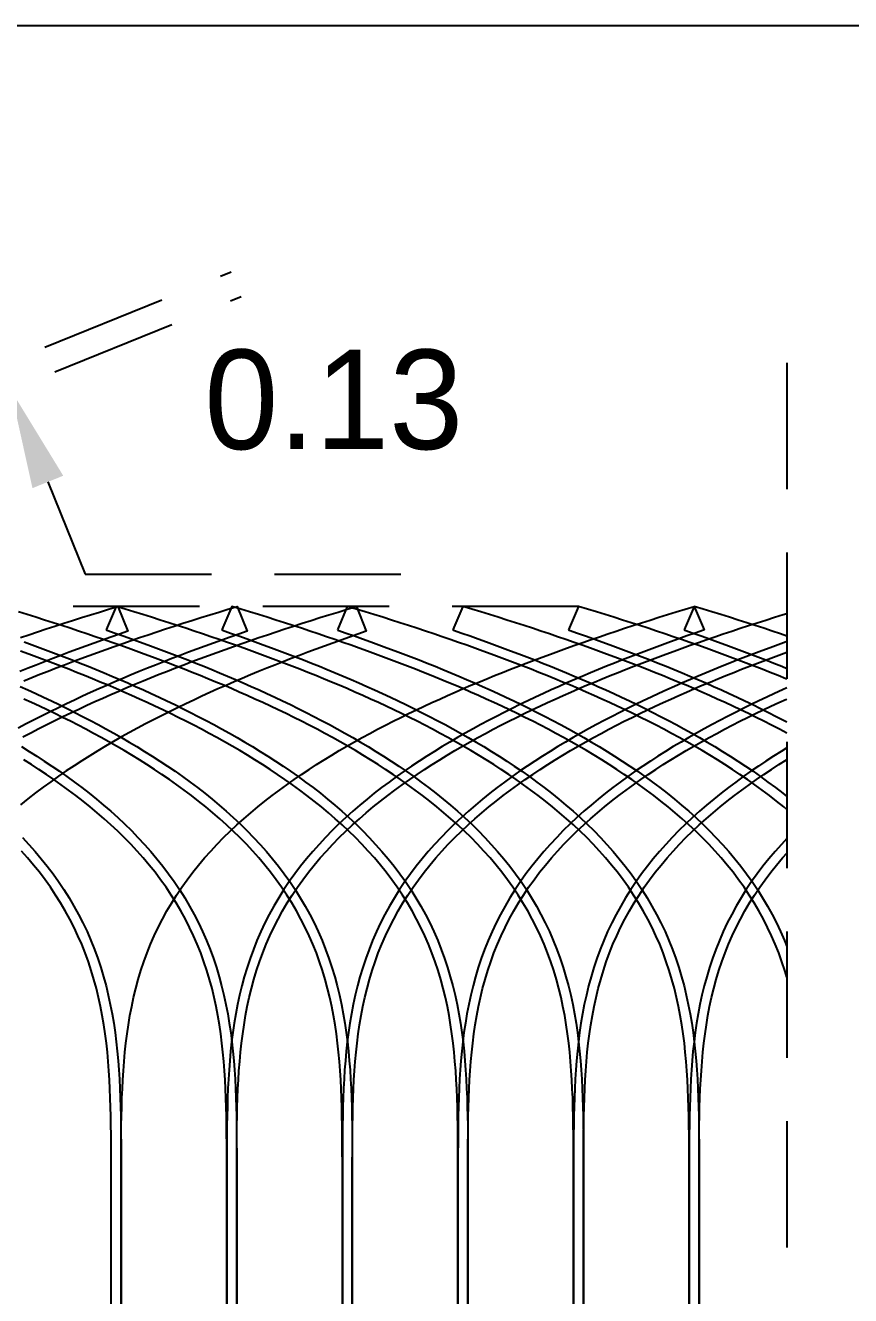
# Model space of a CAD drawing. Header units: metres. Extents: x -2 to 44.3, y -14 to 11.
# Drawn here: x 14.23 to 18.38, y 4.61 to 10.99 of the extents above; entities that cross this region are included whole.
import ezdxf

# ---------------------------------------------------------------- set-up
doc = ezdxf.new("R2010")
doc.units = ezdxf.units.M
doc.header["$LTSCALE"] = 0.05
doc.linetypes.add('DASHED', pattern=[19.05, 12.7, -6.35])
doc.layers.get('0').update_dxf_attribs({"linetype": 'DASHED'})
for name, color, linetype in [('back-layer0', 7, 'Continuous'), ('back-layer1', 7, 'Continuous'), ('front-layer1', 7, 'Continuous')]:
    doc.layers.add(name, color=color, linetype=linetype)
doc.dimstyles.get("Standard").update_dxf_attribs({"dimtxt": 2.5, "dimasz": 2.5, "dimexe": 1.25, "dimexo": 0.625, "dimtad": 1, "dimtxsty": 'Standard', "dimcen": 2.5, "dimazin": 3, "dimtfac": 1, "dimtmove": 0, "dimatfit": 3, "dimarcsym": 0})

# ---------------------------------------------------------------- blocks, each defined once
blk = doc.blocks.new('*D10')
at = {"color": 0, "lineweight": -2, "transparency": 16777216}
for p, q in [((13.9167, 9.7483), (13.7296, 10.2119)), ((11.6751, 8.3048), (15.2629, 9.7522)), ((11.7251, 8.1809), (15.3129, 9.6283)), ((14.1037, 9.2846), (14.1537, 9.1606)), ((14.3408, 8.6969), (14.5278, 8.2332)), ((14.5278, 8.2332), (16.4028, 8.2332))]:
    blk.add_line(p, q, dxfattribs=at)
at = {"color": 0, "transparency": 16777216}
for points in [[(13.9939, 9.7794), (13.8394, 9.7171), (14.1037, 9.2846)], [(14.4181, 8.7281), (14.2635, 8.6658), (14.1537, 9.1606)]]:
    blk.add_solid(points, dxfattribs=at)
at = {"layer": 'Defpoints', "color": 0, "transparency": 16777216}
for p in [(14.1537, 9.1606), (11.0955, 8.071), (11.1455, 7.9471)]:
    blk.add_point(p, dxfattribs=at)
at = {"color": 0, "transparency": 16777216, "insert": (15.7778, 9.1082), "char_height": 0.5, "attachment_point": 5}
blk.add_mtext('0.13', dxfattribs=at)

msp = doc.modelspace()

# ---------------------------------------------------------------- linework, layer by layer
for p, q in [((18.0553, 9.2951), (18.0553, -1.58)), ((17.008, 8.071), (13.7494, 8.071))]:
    msp.add_line(p, q)
at = {"layer": 'back-layer0', "color": 1}
for points in [[(14.2197, 7.6974), (14.2604, 7.714), (14.3013, 7.7304), (14.3422, 7.7466), (14.3833, 7.7627), (14.4245, 7.7785), (14.4658, 7.7942), (14.5072, 7.8097), (14.5488, 7.8251), (14.5906, 7.8403), (14.6325, 7.8554), (14.6746, 7.8704), (14.717, 7.8853), (14.7595, 7.9), (14.8022, 7.9147), (14.8452, 7.9292), (14.8885, 7.9437), (14.932, 7.9581), (14.9758, 7.9724), (15.0199, 7.9866), (15.0644, 8.0008), (15.1091, 8.0149), (15.1543, 8.029), (15.1998, 8.043), (15.2457, 8.057), (15.292, 8.071), (15.342, 7.9471), (15.3, 7.9325), (15.2575, 7.9176), (15.2152, 7.9025), (15.173, 7.8874), (15.1311, 7.872), (15.0893, 7.8566), (15.0476, 7.841), (15.0061, 7.8252), (14.9647, 7.8093), (14.9234, 7.7932), (14.8822, 7.7769), (14.8412, 7.7603), (14.8002, 7.7436), (14.7592, 7.7267), (14.7184, 7.7095), (14.6776, 7.6921), (14.6369, 7.6744), (14.5962, 7.6565), (14.5556, 7.6382), (14.515, 7.6197), (14.4745, 7.6009), (14.434, 7.5818), (14.3935, 7.5623), (14.3531, 7.5424), (14.3128, 7.5222), (14.2724, 7.5016), (14.2321, 7.4807), (14.1919, 7.4592)], [(14.2027, 7.9147), (14.2457, 7.9292), (14.289, 7.9437), (14.3325, 7.9581), (14.3763, 7.9724), (14.4204, 7.9866), (14.4649, 8.0008), (14.5096, 8.0149), (14.5548, 8.029), (14.6003, 8.043), (14.6462, 8.057), (14.6925, 8.071), (14.7425, 7.9471), (14.7005, 7.9325), (14.658, 7.9176), (14.6157, 7.9025), (14.5735, 7.8874), (14.5316, 7.872), (14.4898, 7.8566), (14.4481, 7.841), (14.4066, 7.8252), (14.3652, 7.8093), (14.3239, 7.7932), (14.2827, 7.7769), (14.2417, 7.7603), (14.2007, 7.7436)], [(14.2156, 7.4152), (14.2554, 7.4364), (14.2953, 7.4572), (14.3353, 7.4776), (14.3753, 7.4976), (14.4154, 7.5173), (14.4555, 7.5366), (14.4957, 7.5556), (14.5359, 7.5743), (14.5762, 7.5927), (14.6165, 7.6108), (14.6569, 7.6286), (14.6974, 7.6462), (14.7379, 7.6635), (14.7785, 7.6805), (14.8192, 7.6974), (14.8599, 7.714), (14.9008, 7.7304), (14.9417, 7.7466), (14.9828, 7.7627), (15.024, 7.7785), (15.0653, 7.7942), (15.1067, 7.8097), (15.1483, 7.8251), (15.1901, 7.8403), (15.232, 7.8554), (15.2741, 7.8704), (15.3165, 7.8853), (15.359, 7.9), (15.4017, 7.9147), (15.4447, 7.9292), (15.488, 7.9437), (15.5315, 7.9581), (15.5753, 7.9724), (15.6194, 7.9866), (15.6639, 8.0008), (15.7086, 8.0149), (15.7538, 8.029), (15.7993, 8.043), (15.8452, 8.057), (15.8915, 8.071), (15.9415, 7.9471), (15.8995, 7.9325), (15.857, 7.9176), (15.8147, 7.9025), (15.7725, 7.8874), (15.7306, 7.872), (15.6888, 7.8566), (15.6471, 7.841), (15.6056, 7.8252), (15.5642, 7.8093), (15.5229, 7.7932), (15.4817, 7.7769), (15.4407, 7.7603), (15.3997, 7.7436), (15.3587, 7.7267), (15.3179, 7.7095), (15.2771, 7.6921), (15.2364, 7.6744), (15.1957, 7.6565), (15.1551, 7.6382), (15.1145, 7.6197), (15.074, 7.6009), (15.0335, 7.5818), (14.993, 7.5623), (14.9526, 7.5424), (14.9123, 7.5222), (14.8719, 7.5016), (14.8316, 7.4807), (14.7914, 7.4592), (14.7512, 7.4374), (14.7111, 7.4151), (14.6711, 7.3923), (14.6312, 7.3691), (14.5913, 7.3453), (14.5516, 7.3209), (14.512, 7.2961), (14.4726, 7.2706), (14.4333, 7.2445), (14.3943, 7.2178), (14.3555, 7.1905), (14.3169, 7.1625), (14.2787, 7.1338), (14.2407, 7.1043), (14.2032, 7.0741)]]:
    msp.add_lwpolyline(points, dxfattribs=at)
at = {"layer": 'back-layer1', "color": 2}
for points in [[(14.709, 4.0355), (14.709, 5.2362), (14.7091, 5.2815), (14.7092, 5.3268), (14.7093, 5.3722), (14.7096, 5.4176), (14.7101, 5.4631), (14.7109, 5.5088), (14.7119, 5.5545), (14.7134, 5.6003), (14.7152, 5.6462), (14.7175, 5.6922), (14.7204, 5.7382), (14.7239, 5.7843), (14.7281, 5.8305), (14.7331, 5.8766), (14.739, 5.9228), (14.7457, 5.9688), (14.7535, 6.0148), (14.7622, 6.0606), (14.7721, 6.1063), (14.7832, 6.1517), (14.7954, 6.1968), (14.8089, 6.2415), (14.8237, 6.2859), (14.8397, 6.3298), (14.8571, 6.3732), (14.8758, 6.4161), (14.8957, 6.4584), (14.917, 6.5), (14.9395, 6.541), (14.9632, 6.5813), (14.9881, 6.6209), (15.0142, 6.6597), (15.0413, 6.6977), (15.0695, 6.735), (15.0987, 6.7714), (15.1288, 6.8071), (15.1597, 6.842), (15.1915, 6.876), (15.224, 6.9093), (15.2572, 6.9418), (15.291, 6.9735), (15.3254, 7.0045), (15.3603, 7.0348), (15.3957, 7.0643), (15.4316, 7.0931), (15.4678, 7.1212), (15.5044, 7.1487), (15.5412, 7.1755), (15.5784, 7.2016), (15.6158, 7.2272), (15.6534, 7.2522), (15.6913, 7.2766), (15.7293, 7.3005), (15.7674, 7.3239), (15.8057, 7.3467), (15.8441, 7.3691), (15.8826, 7.391), (15.9211, 7.4124), (15.9598, 7.4335), (15.9985, 7.4541), (16.0373, 7.4743), (16.0762, 7.4941), (16.1151, 7.5136), (16.154, 7.5327), (16.193, 7.5515), (16.2321, 7.57), (16.2712, 7.5881), (16.3104, 7.606), (16.3496, 7.6236), (16.3888, 7.6409), (16.4282, 7.658), (16.4676, 7.6748), (16.507, 7.6914), (16.5466, 7.7078), (16.5862, 7.7239), (16.6259, 7.7399), (16.6657, 7.7557), (16.7056, 7.7712), (16.7457, 7.7867), (16.7858, 7.8019), (16.8261, 7.817), (16.8666, 7.832), (16.9072, 7.8468), (16.9479, 7.8614), (16.9889, 7.876), (17.03, 7.8905), (17.0714, 7.9048), (17.1129, 7.919), (17.1547, 7.9332), (17.1968, 7.9472), (17.2391, 7.9612), (17.2817, 7.9751), (17.3246, 7.989), (17.3678, 8.0027), (17.4113, 8.0165), (17.4551, 8.0302), (17.4994, 8.0438), (17.544, 8.0574), (17.589, 8.071), (17.639, 7.9531), (17.6361, 7.9521), (17.5945, 7.9377), (17.5532, 7.9232), (17.5121, 7.9085), (17.4711, 7.8938), (17.4303, 7.8789), (17.3897, 7.8639), (17.3492, 7.8487), (17.3088, 7.8334), (17.2686, 7.8179), (17.2284, 7.8022), (17.1884, 7.7863), (17.1484, 7.7703), (17.1086, 7.754), (17.0688, 7.7375), (17.029, 7.7208), (16.9894, 7.7039), (16.9498, 7.6867), (16.9102, 7.6693), (16.8707, 7.6516), (16.8313, 7.6336), (16.7919, 7.6152), (16.7525, 7.5966), (16.7132, 7.5777), (16.6739, 7.5584), (16.6346, 7.5387), (16.5954, 7.5187), (16.5562, 7.4983), (16.5171, 7.4775), (16.478, 7.4563), (16.439, 7.4346), (16.4001, 7.4124), (16.3613, 7.3898), (16.3225, 7.3667), (16.2839, 7.343), (16.2454, 7.3188), (16.207, 7.294), (16.1689, 7.2687), (16.1309, 7.2427), (16.0931, 7.2161), (16.0556, 7.1889), (16.0184, 7.1609), (15.9816, 7.1323), (15.945, 7.103), (15.9089, 7.0729), (15.8733, 7.042), (15.8382, 7.0104), (15.8036, 6.9779), (15.7696, 6.9446), (15.7363, 6.9105), (15.7037, 6.8756), (15.672, 6.8398), (15.641, 6.8032), (15.6111, 6.7657), (15.582, 6.7273), (15.5541, 6.6881), (15.5272, 6.6481), (15.5015, 6.6073), (15.477, 6.5657), (15.4538, 6.5234), (15.4318, 6.4804), (15.4112, 6.4368), (15.3919, 6.3925), (15.374, 6.3477), (15.3575, 6.3024), (15.3422, 6.2566), (15.3283, 6.2105), (15.3157, 6.1641), (15.3044, 6.1175), (15.2942, 6.0706), (15.2852, 6.0237), (15.2773, 5.9766), (15.2704, 5.9295), (15.2645, 5.8825), (15.2594, 5.8355), (15.2551, 5.7885), (15.2515, 5.7417), (15.2486, 5.695), (15.2462, 5.6484), (15.2444, 5.602), (15.243, 5.5558), (15.2419, 5.5097), (15.2412, 5.4638), (15.2406, 5.4181), (15.2403, 5.3724), (15.2402, 5.327), (15.2401, 5.2816), (15.24, 5.2363), (15.24, 4.0355)], [(15.29, 4.0355), (15.29, 5.2362), (15.2901, 5.2815), (15.2902, 5.3268), (15.2903, 5.3722), (15.2906, 5.4176), (15.2911, 5.4631), (15.2919, 5.5088), (15.2929, 5.5545), (15.2944, 5.6003), (15.2962, 5.6462), (15.2985, 5.6922), (15.3014, 5.7382), (15.3049, 5.7843), (15.3091, 5.8305), (15.3141, 5.8766), (15.32, 5.9228), (15.3267, 5.9688), (15.3345, 6.0148), (15.3432, 6.0606), (15.3531, 6.1063), (15.3642, 6.1517), (15.3764, 6.1968), (15.3899, 6.2415), (15.4047, 6.2859), (15.4207, 6.3298), (15.4381, 6.3732), (15.4568, 6.4161), (15.4767, 6.4584), (15.498, 6.5), (15.5205, 6.541), (15.5442, 6.5813), (15.5691, 6.6209), (15.5952, 6.6597), (15.6223, 6.6977), (15.6505, 6.735), (15.6797, 6.7714), (15.7098, 6.8071), (15.7407, 6.842), (15.7725, 6.876), (15.805, 6.9093), (15.8382, 6.9418), (15.872, 6.9735), (15.9064, 7.0045), (15.9413, 7.0348), (15.9767, 7.0643), (16.0126, 7.0931), (16.0488, 7.1212), (16.0854, 7.1487), (16.1222, 7.1755), (16.1594, 7.2016), (16.1968, 7.2272), (16.2344, 7.2522), (16.2723, 7.2766), (16.3103, 7.3005), (16.3484, 7.3239), (16.3867, 7.3467), (16.4251, 7.3691), (16.4636, 7.391), (16.5021, 7.4124), (16.5408, 7.4335), (16.5795, 7.4541), (16.6183, 7.4743), (16.6572, 7.4941), (16.6961, 7.5136), (16.735, 7.5327), (16.774, 7.5515), (16.8131, 7.57), (16.8522, 7.5881), (16.8914, 7.606), (16.9306, 7.6236), (16.9698, 7.6409), (17.0092, 7.658), (17.0486, 7.6748), (17.088, 7.6914), (17.1276, 7.7078), (17.1672, 7.7239), (17.2069, 7.7399), (17.2467, 7.7557), (17.2866, 7.7712), (17.3267, 7.7867), (17.3668, 7.8019), (17.4071, 7.817), (17.4476, 7.832), (17.4882, 7.8468), (17.5289, 7.8614), (17.5699, 7.876), (17.611, 7.8905), (17.6524, 7.9048), (17.6939, 7.919), (17.7357, 7.9332), (17.7778, 7.9472), (17.8201, 7.9612), (17.8627, 7.9751), (17.9056, 7.989), (17.9488, 8.0027), (17.9923, 8.0165), (18.0361, 8.0302), (18.0553, 8.0361)], [(18.0553, 7.8949), (18.0521, 7.8938), (18.0113, 7.8789), (17.9707, 7.8639), (17.9302, 7.8487), (17.8898, 7.8334), (17.8496, 7.8179), (17.8094, 7.8022), (17.7694, 7.7863), (17.7294, 7.7703), (17.6896, 7.754), (17.6498, 7.7375), (17.61, 7.7208), (17.5704, 7.7039), (17.5308, 7.6867), (17.4912, 7.6693), (17.4517, 7.6516), (17.4123, 7.6336), (17.3729, 7.6152), (17.3335, 7.5966), (17.2942, 7.5777), (17.2549, 7.5584), (17.2156, 7.5387), (17.1764, 7.5187), (17.1372, 7.4983), (17.0981, 7.4775), (17.059, 7.4563), (17.02, 7.4346), (16.9811, 7.4124), (16.9423, 7.3898), (16.9035, 7.3667), (16.8649, 7.343), (16.8264, 7.3188), (16.788, 7.294), (16.7499, 7.2687), (16.7119, 7.2427), (16.6741, 7.2161), (16.6366, 7.1889), (16.5994, 7.1609), (16.5626, 7.1323), (16.526, 7.103), (16.4899, 7.0729), (16.4543, 7.042), (16.4192, 7.0104), (16.3846, 6.9779), (16.3506, 6.9446), (16.3173, 6.9105), (16.2847, 6.8756), (16.253, 6.8398), (16.222, 6.8032), (16.1921, 6.7657), (16.163, 6.7273), (16.1351, 6.6881), (16.1082, 6.6481), (16.0825, 6.6073), (16.058, 6.5657), (16.0348, 6.5234), (16.0128, 6.4804), (15.9922, 6.4368), (15.9729, 6.3925), (15.955, 6.3477), (15.9385, 6.3024), (15.9232, 6.2566), (15.9093, 6.2105), (15.8967, 6.1641), (15.8854, 6.1175), (15.8752, 6.0706), (15.8662, 6.0237), (15.8583, 5.9766), (15.8514, 5.9295), (15.8455, 5.8825), (15.8404, 5.8355), (15.8361, 5.7885), (15.8325, 5.7417), (15.8296, 5.695), (15.8272, 5.6484), (15.8254, 5.602), (15.824, 5.5558), (15.8229, 5.5097), (15.8222, 5.4638), (15.8216, 5.4181), (15.8213, 5.3724), (15.8212, 5.327), (15.8211, 5.2816), (15.821, 5.2363), (15.821, 4.0355)], [(15.871, 4.0355), (15.871, 5.2362), (15.8711, 5.2815), (15.8712, 5.3268), (15.8713, 5.3722), (15.8716, 5.4176), (15.8721, 5.4631), (15.8729, 5.5088), (15.8739, 5.5545), (15.8754, 5.6003), (15.8772, 5.6462), (15.8795, 5.6922), (15.8824, 5.7382), (15.8859, 5.7843), (15.8901, 5.8305), (15.8951, 5.8766), (15.901, 5.9228), (15.9077, 5.9688), (15.9155, 6.0148), (15.9242, 6.0606), (15.9341, 6.1063), (15.9452, 6.1517), (15.9574, 6.1968), (15.9709, 6.2415), (15.9857, 6.2859), (16.0017, 6.3298), (16.0191, 6.3732), (16.0378, 6.4161), (16.0577, 6.4584), (16.079, 6.5), (16.1015, 6.541), (16.1252, 6.5813), (16.1501, 6.6209), (16.1762, 6.6597), (16.2033, 6.6977), (16.2315, 6.735), (16.2607, 6.7714), (16.2908, 6.8071), (16.3217, 6.842), (16.3535, 6.876), (16.386, 6.9093), (16.4192, 6.9418), (16.453, 6.9735), (16.4874, 7.0045), (16.5223, 7.0348), (16.5577, 7.0643), (16.5936, 7.0931), (16.6298, 7.1212), (16.6664, 7.1487), (16.7032, 7.1755), (16.7404, 7.2016), (16.7778, 7.2272), (16.8154, 7.2522), (16.8533, 7.2766), (16.8913, 7.3005), (16.9294, 7.3239), (16.9677, 7.3467), (17.0061, 7.3691), (17.0446, 7.391), (17.0831, 7.4124), (17.1218, 7.4335), (17.1605, 7.4541), (17.1993, 7.4743), (17.2382, 7.4941), (17.2771, 7.5136), (17.316, 7.5327), (17.355, 7.5515), (17.3941, 7.57), (17.4332, 7.5881), (17.4724, 7.606), (17.5116, 7.6236), (17.5508, 7.6409), (17.5902, 7.658), (17.6296, 7.6748), (17.669, 7.6914), (17.7086, 7.7078), (17.7482, 7.7239), (17.7879, 7.7399), (17.8277, 7.7557), (17.8676, 7.7712), (17.9077, 7.7867), (17.9478, 7.8019), (17.9881, 7.817), (18.0286, 7.832), (18.0553, 7.8417)], [(18.0553, 7.6617), (18.0327, 7.6516), (17.9933, 7.6336), (17.9539, 7.6152), (17.9145, 7.5966), (17.8752, 7.5777), (17.8359, 7.5584), (17.7966, 7.5387), (17.7574, 7.5187), (17.7182, 7.4983), (17.6791, 7.4775), (17.64, 7.4563), (17.601, 7.4346), (17.5621, 7.4124), (17.5233, 7.3898), (17.4845, 7.3667), (17.4459, 7.343), (17.4074, 7.3188), (17.369, 7.294), (17.3309, 7.2687), (17.2929, 7.2427), (17.2551, 7.2161), (17.2176, 7.1889), (17.1804, 7.1609), (17.1436, 7.1323), (17.107, 7.103), (17.0709, 7.0729), (17.0353, 7.042), (17.0002, 7.0104), (16.9656, 6.9779), (16.9316, 6.9446), (16.8983, 6.9105), (16.8657, 6.8756), (16.834, 6.8398), (16.803, 6.8032), (16.7731, 6.7657), (16.744, 6.7273), (16.7161, 6.6881), (16.6892, 6.6481), (16.6635, 6.6073), (16.639, 6.5657), (16.6158, 6.5234), (16.5938, 6.4804), (16.5732, 6.4368), (16.5539, 6.3925), (16.536, 6.3477), (16.5195, 6.3024), (16.5042, 6.2566), (16.4903, 6.2105), (16.4777, 6.1641), (16.4664, 6.1175), (16.4562, 6.0706), (16.4472, 6.0237), (16.4393, 5.9766), (16.4324, 5.9295), (16.4265, 5.8825), (16.4214, 5.8355), (16.4171, 5.7885), (16.4135, 5.7417), (16.4106, 5.695), (16.4082, 5.6484), (16.4064, 5.602), (16.405, 5.5558), (16.4039, 5.5097), (16.4032, 5.4638), (16.4026, 5.4181), (16.4023, 5.3724), (16.4022, 5.327), (16.4021, 5.2816), (16.402, 5.2363), (16.402, 4.0355)], [(16.452, 4.0355), (16.452, 5.2362), (16.4521, 5.2815), (16.4522, 5.3268), (16.4523, 5.3722), (16.4526, 5.4176), (16.4531, 5.4631), (16.4539, 5.5088), (16.4549, 5.5545), (16.4564, 5.6003), (16.4582, 5.6462), (16.4605, 5.6922), (16.4634, 5.7382), (16.4669, 5.7843), (16.4711, 5.8305), (16.4761, 5.8766), (16.482, 5.9228), (16.4887, 5.9688), (16.4965, 6.0148), (16.5052, 6.0606), (16.5151, 6.1063), (16.5262, 6.1517), (16.5384, 6.1968), (16.5519, 6.2415), (16.5667, 6.2859), (16.5827, 6.3298), (16.6001, 6.3732), (16.6188, 6.4161), (16.6387, 6.4584), (16.66, 6.5), (16.6825, 6.541), (16.7062, 6.5813), (16.7311, 6.6209), (16.7572, 6.6597), (16.7843, 6.6977), (16.8125, 6.735), (16.8417, 6.7714), (16.8718, 6.8071), (16.9027, 6.842), (16.9345, 6.876), (16.967, 6.9093), (17.0002, 6.9418), (17.034, 6.9735), (17.0684, 7.0045), (17.1033, 7.0348), (17.1387, 7.0643), (17.1746, 7.0931), (17.2108, 7.1212), (17.2474, 7.1487), (17.2842, 7.1755), (17.3214, 7.2016), (17.3588, 7.2272), (17.3964, 7.2522), (17.4343, 7.2766), (17.4723, 7.3005), (17.5104, 7.3239), (17.5487, 7.3467), (17.5871, 7.3691), (17.6256, 7.391), (17.6641, 7.4124), (17.7028, 7.4335), (17.7415, 7.4541), (17.7803, 7.4743), (17.8192, 7.4941), (17.8581, 7.5136), (17.897, 7.5327), (17.936, 7.5515), (17.9751, 7.57), (18.0142, 7.5881), (18.0534, 7.606), (18.0553, 7.6069)], [(18.0553, 7.3604), (18.0269, 7.343), (17.9884, 7.3188), (17.95, 7.294), (17.9119, 7.2687), (17.8739, 7.2427), (17.8361, 7.2161), (17.7986, 7.1889), (17.7614, 7.1609), (17.7246, 7.1323), (17.688, 7.103), (17.6519, 7.0729), (17.6163, 7.042), (17.5812, 7.0104), (17.5466, 6.9779), (17.5126, 6.9446), (17.4793, 6.9105), (17.4467, 6.8756), (17.415, 6.8398), (17.384, 6.8032), (17.3541, 6.7657), (17.325, 6.7273), (17.2971, 6.6881), (17.2702, 6.6481), (17.2445, 6.6073), (17.22, 6.5657), (17.1968, 6.5234), (17.1748, 6.4804), (17.1542, 6.4368), (17.1349, 6.3925), (17.117, 6.3477), (17.1005, 6.3024), (17.0852, 6.2566), (17.0713, 6.2105), (17.0587, 6.1641), (17.0474, 6.1175), (17.0372, 6.0706), (17.0282, 6.0237), (17.0203, 5.9766), (17.0134, 5.9295), (17.0075, 5.8825), (17.0024, 5.8355), (16.9981, 5.7885), (16.9945, 5.7417), (16.9916, 5.695), (16.9892, 5.6484), (16.9874, 5.602), (16.986, 5.5558), (16.9849, 5.5097), (16.9842, 5.4638), (16.9836, 5.4181), (16.9833, 5.3724), (16.9832, 5.327), (16.9831, 5.2816), (16.983, 5.2363), (16.983, 4.0355)], [(17.033, 4.0355), (17.033, 5.2362), (17.0331, 5.2815), (17.0332, 5.3268), (17.0333, 5.3722), (17.0336, 5.4176), (17.0341, 5.4631), (17.0349, 5.5088), (17.0359, 5.5545), (17.0374, 5.6003), (17.0392, 5.6462), (17.0415, 5.6922), (17.0444, 5.7382), (17.0479, 5.7843), (17.0521, 5.8305), (17.0571, 5.8766), (17.063, 5.9228), (17.0697, 5.9688), (17.0775, 6.0148), (17.0862, 6.0606), (17.0961, 6.1063), (17.1072, 6.1517), (17.1194, 6.1968), (17.1329, 6.2415), (17.1477, 6.2859), (17.1637, 6.3298), (17.1811, 6.3732), (17.1998, 6.4161), (17.2197, 6.4584), (17.241, 6.5), (17.2635, 6.541), (17.2872, 6.5813), (17.3121, 6.6209), (17.3382, 6.6597), (17.3653, 6.6977), (17.3935, 6.735), (17.4227, 6.7714), (17.4528, 6.8071), (17.4837, 6.842), (17.5155, 6.876), (17.548, 6.9093), (17.5812, 6.9418), (17.615, 6.9735), (17.6494, 7.0045), (17.6843, 7.0348), (17.7197, 7.0643), (17.7556, 7.0931), (17.7918, 7.1212), (17.8284, 7.1487), (17.8652, 7.1755), (17.9024, 7.2016), (17.9398, 7.2272), (17.9774, 7.2522), (18.0153, 7.2766), (18.0533, 7.3005), (18.0553, 7.3018)], [(18.0553, 6.9052), (18.0277, 6.8756), (17.996, 6.8398), (17.965, 6.8032), (17.9351, 6.7657), (17.906, 6.7273), (17.8781, 6.6881), (17.8512, 6.6481), (17.8255, 6.6073), (17.801, 6.5657), (17.7778, 6.5234), (17.7558, 6.4804), (17.7352, 6.4368), (17.7159, 6.3925), (17.698, 6.3477), (17.6815, 6.3024), (17.6662, 6.2566), (17.6523, 6.2105), (17.6397, 6.1641), (17.6284, 6.1175), (17.6182, 6.0706), (17.6092, 6.0237), (17.6013, 5.9766), (17.5944, 5.9295), (17.5885, 5.8825), (17.5834, 5.8355), (17.5791, 5.7885), (17.5755, 5.7417), (17.5726, 5.695), (17.5702, 5.6484), (17.5684, 5.602), (17.567, 5.5558), (17.5659, 5.5097), (17.5652, 5.4638), (17.5646, 5.4181), (17.5643, 5.3724), (17.5642, 5.327), (17.5641, 5.2816), (17.564, 5.2363), (17.564, 4.0355)], [(17.614, 4.0355), (17.614, 5.2362), (17.6141, 5.2815), (17.6142, 5.3268), (17.6143, 5.3722), (17.6146, 5.4176), (17.6151, 5.4631), (17.6159, 5.5088), (17.6169, 5.5545), (17.6184, 5.6003), (17.6202, 5.6462), (17.6225, 5.6922), (17.6254, 5.7382), (17.6289, 5.7843), (17.6331, 5.8305), (17.6381, 5.8766), (17.644, 5.9228), (17.6507, 5.9688), (17.6585, 6.0148), (17.6672, 6.0606), (17.6771, 6.1063), (17.6882, 6.1517), (17.7004, 6.1968), (17.7139, 6.2415), (17.7287, 6.2859), (17.7447, 6.3298), (17.7621, 6.3732), (17.7808, 6.4161), (17.8007, 6.4584), (17.822, 6.5), (17.8445, 6.541), (17.8682, 6.5813), (17.8931, 6.6209), (17.9192, 6.6597), (17.9463, 6.6977), (17.9745, 6.735), (18.0037, 6.7714), (18.0338, 6.8071), (18.0553, 6.8313)]]:
    msp.add_lwpolyline(points, dxfattribs=at)
at = {"layer": 'Defpoints'}
msp.add_lwpolyline([(-2.0152, 10.9912), (44.3055, 10.9912), (44.3055, -14.045), (-2.0152, -14.045)], close=True, dxfattribs=at)
at = {"layer": 'front-layer1', "color": 2}
for points in [[(16.983, 4.0355), (16.983, 5.191), (16.983, 5.2362), (16.983, 5.2815), (16.9829, 5.3268), (16.9828, 5.3722), (16.9824, 5.4176), (16.9819, 5.4631), (16.9812, 5.5088), (16.9801, 5.5545), (16.9787, 5.6003), (16.9769, 5.6462), (16.9746, 5.6922), (16.9717, 5.7382), (16.9682, 5.7843), (16.9639, 5.8305), (16.959, 5.8766), (16.9531, 5.9228), (16.9464, 5.9688), (16.9386, 6.0148), (16.9298, 6.0606), (16.92, 6.1063), (16.9089, 6.1517), (16.8967, 6.1968), (16.8832, 6.2415), (16.8684, 6.2859), (16.8524, 6.3298), (16.835, 6.3732), (16.8163, 6.4161), (16.7964, 6.4584), (16.7751, 6.5), (16.7526, 6.541), (16.7289, 6.5813), (16.704, 6.6209), (16.6779, 6.6597), (16.6508, 6.6977), (16.6226, 6.735), (16.5934, 6.7714), (16.5633, 6.8071), (16.5324, 6.842), (16.5006, 6.876), (16.4681, 6.9093), (16.4349, 6.9418), (16.4011, 6.9735), (16.3667, 7.0045), (16.3318, 7.0348), (16.2964, 7.0643), (16.2605, 7.0931), (16.2243, 7.1212), (16.1877, 7.1487), (16.1508, 7.1755), (16.1137, 7.2016), (16.0763, 7.2272), (16.0386, 7.2522), (16.0008, 7.2766), (15.9628, 7.3005), (15.9247, 7.3239), (15.8864, 7.3467), (15.848, 7.3691), (15.8095, 7.391), (15.7709, 7.4124), (15.7323, 7.4335), (15.6936, 7.4541), (15.6548, 7.4743), (15.6159, 7.4941), (15.577, 7.5136), (15.538, 7.5327), (15.499, 7.5515), (15.46, 7.57), (15.4209, 7.5881), (15.3817, 7.606), (15.3425, 7.6236), (15.3032, 7.6409), (15.2639, 7.658), (15.2245, 7.6748), (15.1851, 7.6914), (15.1455, 7.7078), (15.1059, 7.7239), (15.0662, 7.7399), (15.0264, 7.7557), (14.9865, 7.7712), (14.9464, 7.7867), (14.9063, 7.8019), (14.866, 7.817), (14.8255, 7.832), (14.7849, 7.8468), (14.7442, 7.8614), (14.7032, 7.876), (14.6621, 7.8905), (14.6207, 7.9048), (14.5792, 7.919), (14.5374, 7.9332), (14.4953, 7.9472), (14.453, 7.9612), (14.4104, 7.9751), (14.3675, 7.989), (14.3243, 8.0027), (14.2808, 8.0165), (14.2369, 8.0302), (14.1927, 8.0438)], [(17.564, 4.0355), (17.564, 5.191), (17.564, 5.2362), (17.564, 5.2815), (17.5639, 5.3268), (17.5638, 5.3722), (17.5634, 5.4176), (17.5629, 5.4631), (17.5622, 5.5088), (17.5611, 5.5545), (17.5597, 5.6003), (17.5579, 5.6462), (17.5556, 5.6922), (17.5527, 5.7382), (17.5492, 5.7843), (17.5449, 5.8305), (17.54, 5.8766), (17.5341, 5.9228), (17.5274, 5.9688), (17.5196, 6.0148), (17.5108, 6.0606), (17.501, 6.1063), (17.4899, 6.1517), (17.4777, 6.1968), (17.4642, 6.2415), (17.4494, 6.2859), (17.4334, 6.3298), (17.416, 6.3732), (17.3973, 6.4161), (17.3774, 6.4584), (17.3561, 6.5), (17.3336, 6.541), (17.3099, 6.5813), (17.285, 6.6209), (17.2589, 6.6597), (17.2318, 6.6977), (17.2036, 6.735), (17.1744, 6.7714), (17.1443, 6.8071), (17.1134, 6.842), (17.0816, 6.876), (17.0491, 6.9093), (17.0159, 6.9418), (16.9821, 6.9735), (16.9477, 7.0045), (16.9128, 7.0348), (16.8774, 7.0643), (16.8415, 7.0931), (16.8053, 7.1212), (16.7687, 7.1487), (16.7318, 7.1755), (16.6947, 7.2016), (16.6573, 7.2272), (16.6196, 7.2522), (16.5818, 7.2766), (16.5438, 7.3005), (16.5057, 7.3239), (16.4674, 7.3467), (16.429, 7.3691), (16.3905, 7.391), (16.3519, 7.4124), (16.3133, 7.4335), (16.2746, 7.4541), (16.2358, 7.4743), (16.1969, 7.4941), (16.158, 7.5136), (16.119, 7.5327), (16.08, 7.5515), (16.041, 7.57), (16.0019, 7.5881), (15.9627, 7.606), (15.9235, 7.6236), (15.8842, 7.6409), (15.8449, 7.658), (15.8055, 7.6748), (15.7661, 7.6914), (15.7265, 7.7078), (15.6869, 7.7239), (15.6472, 7.7399), (15.6074, 7.7557), (15.5675, 7.7712), (15.5274, 7.7867), (15.4873, 7.8019), (15.447, 7.817), (15.4065, 7.832), (15.3659, 7.8468), (15.3252, 7.8614), (15.2842, 7.876), (15.2431, 7.8905), (15.2017, 7.9048), (15.1602, 7.919), (15.1184, 7.9332), (15.0763, 7.9472), (15.034, 7.9612), (14.9914, 7.9751), (14.9485, 7.989), (14.9053, 8.0027), (14.8618, 8.0165), (14.8179, 8.0302), (14.7737, 8.0438), (14.7291, 8.0574), (14.684, 8.071), (14.634, 7.9531)], [(18.0553, 6.208), (18.0452, 6.2415), (18.0304, 6.2859), (18.0144, 6.3298), (17.997, 6.3732), (17.9783, 6.4161), (17.9584, 6.4584), (17.9371, 6.5), (17.9146, 6.541), (17.8909, 6.5813), (17.866, 6.6209), (17.8399, 6.6597), (17.8128, 6.6977), (17.7846, 6.735), (17.7554, 6.7714), (17.7253, 6.8071), (17.6944, 6.842), (17.6626, 6.876), (17.6301, 6.9093), (17.5969, 6.9418), (17.5631, 6.9735), (17.5287, 7.0045), (17.4938, 7.0348), (17.4584, 7.0643), (17.4225, 7.0931), (17.3863, 7.1212), (17.3497, 7.1487), (17.3128, 7.1755), (17.2757, 7.2016), (17.2383, 7.2272), (17.2006, 7.2522), (17.1628, 7.2766), (17.1248, 7.3005), (17.0867, 7.3239), (17.0484, 7.3467), (17.01, 7.3691), (16.9715, 7.391), (16.9329, 7.4124), (16.8943, 7.4335), (16.8556, 7.4541), (16.8168, 7.4743), (16.7779, 7.4941), (16.739, 7.5136), (16.7, 7.5327), (16.661, 7.5515), (16.622, 7.57), (16.5829, 7.5881), (16.5437, 7.606), (16.5045, 7.6236), (16.4652, 7.6409), (16.4259, 7.658), (16.3865, 7.6748), (16.3471, 7.6914), (16.3075, 7.7078), (16.2679, 7.7239), (16.2282, 7.7399), (16.1884, 7.7557), (16.1485, 7.7712), (16.1084, 7.7867), (16.0683, 7.8019), (16.028, 7.817), (15.9875, 7.832), (15.9469, 7.8468), (15.9062, 7.8614), (15.8652, 7.876), (15.8241, 7.8905), (15.7827, 7.9048), (15.7412, 7.919), (15.6994, 7.9332), (15.6573, 7.9472), (15.615, 7.9612), (15.5724, 7.9751), (15.5295, 7.989), (15.4863, 8.0027), (15.4428, 8.0165), (15.3989, 8.0302), (15.3547, 8.0438), (15.3101, 8.0574), (15.265, 8.071), (15.215, 7.9531)], [(18.0553, 7.051), (18.0394, 7.0643), (18.0035, 7.0931), (17.9673, 7.1212), (17.9307, 7.1487), (17.8938, 7.1755), (17.8567, 7.2016), (17.8193, 7.2272), (17.7816, 7.2522), (17.7438, 7.2766), (17.7058, 7.3005), (17.6677, 7.3239), (17.6294, 7.3467), (17.591, 7.3691), (17.5525, 7.391), (17.5139, 7.4124), (17.4753, 7.4335), (17.4366, 7.4541), (17.3978, 7.4743), (17.3589, 7.4941), (17.32, 7.5136), (17.281, 7.5327), (17.242, 7.5515), (17.203, 7.57), (17.1639, 7.5881), (17.1247, 7.606), (17.0855, 7.6236), (17.0462, 7.6409), (17.0069, 7.658), (16.9675, 7.6748), (16.9281, 7.6914), (16.8885, 7.7078), (16.8489, 7.7239), (16.8092, 7.7399), (16.7694, 7.7557), (16.7295, 7.7712), (16.6894, 7.7867), (16.6493, 7.8019), (16.609, 7.817), (16.5685, 7.832), (16.5279, 7.8468), (16.4872, 7.8614), (16.4462, 7.876), (16.4051, 7.8905), (16.3637, 7.9048), (16.3222, 7.919), (16.2804, 7.9332), (16.2383, 7.9472), (16.196, 7.9612), (16.1534, 7.9751), (16.1105, 7.989), (16.0673, 8.0027), (16.0238, 8.0165), (15.9799, 8.0302), (15.9357, 8.0438), (15.8911, 8.0574), (15.846, 8.071), (15.796, 7.9531)], [(18.0553, 7.434), (18.0176, 7.4541), (17.9788, 7.4743), (17.9399, 7.4941), (17.901, 7.5136), (17.862, 7.5327), (17.823, 7.5515), (17.784, 7.57), (17.7449, 7.5881), (17.7057, 7.606), (17.6665, 7.6236), (17.6272, 7.6409), (17.5879, 7.658), (17.5485, 7.6748), (17.5091, 7.6914), (17.4695, 7.7078), (17.4299, 7.7239), (17.3902, 7.7399), (17.3504, 7.7557), (17.3105, 7.7712), (17.2704, 7.7867), (17.2303, 7.8019), (17.19, 7.817), (17.1495, 7.832), (17.1089, 7.8468), (17.0682, 7.8614), (17.0272, 7.876), (16.9861, 7.8905), (16.9447, 7.9048), (16.9032, 7.919), (16.8614, 7.9332), (16.8193, 7.9472), (16.777, 7.9612), (16.7344, 7.9751), (16.6915, 7.989), (16.6483, 8.0027), (16.6048, 8.0165), (16.5609, 8.0302), (16.5167, 8.0438), (16.4721, 8.0574), (16.427, 8.071), (16.377, 7.9531)], [(18.0553, 7.7058), (18.0505, 7.7078), (18.0109, 7.7239), (17.9712, 7.7399), (17.9314, 7.7557), (17.8915, 7.7712), (17.8514, 7.7867), (17.8113, 7.8019), (17.771, 7.817), (17.7305, 7.832), (17.6899, 7.8468), (17.6492, 7.8614), (17.6082, 7.876), (17.5671, 7.8905), (17.5257, 7.9048), (17.4842, 7.919), (17.4424, 7.9332), (17.4003, 7.9472), (17.358, 7.9612), (17.3154, 7.9751), (17.2725, 7.989), (17.2293, 8.0027), (17.1858, 8.0165), (17.1419, 8.0302), (17.0977, 8.0438), (17.0531, 8.0574), (17.008, 8.071), (16.958, 7.9531)], [(18.0553, 7.9224), (18.0234, 7.9332), (17.9813, 7.9472), (17.939, 7.9612), (17.8964, 7.9751), (17.8535, 7.989), (17.8103, 8.0027), (17.7668, 8.0165), (17.7229, 8.0302), (17.6787, 8.0438), (17.6341, 8.0574), (17.589, 8.071), (17.539, 7.9531)], [(14.634, 7.9531), (14.637, 7.9521), (14.6785, 7.9377), (14.7199, 7.9232), (14.761, 7.9085), (14.802, 7.8938), (14.8428, 7.8789), (14.8834, 7.8639), (14.9239, 7.8487), (14.9643, 7.8334), (15.0045, 7.8179), (15.0447, 7.8022), (15.0847, 7.7863), (15.1247, 7.7703), (15.1645, 7.754), (15.2043, 7.7375), (15.244, 7.7208), (15.2837, 7.7039), (15.3233, 7.6867), (15.3628, 7.6693), (15.4023, 7.6516), (15.4418, 7.6336), (15.4812, 7.6152), (15.5206, 7.5966), (15.5599, 7.5777), (15.5992, 7.5584), (15.6385, 7.5387), (15.6777, 7.5187), (15.7169, 7.4983), (15.756, 7.4775), (15.795, 7.4563), (15.834, 7.4346), (15.873, 7.4124), (15.9118, 7.3898), (15.9506, 7.3667), (15.9892, 7.343), (16.0277, 7.3188), (16.066, 7.294), (16.1042, 7.2687), (16.1422, 7.2427), (16.1799, 7.2161), (16.2174, 7.1889), (16.2546, 7.1609), (16.2915, 7.1323), (16.328, 7.103), (16.3641, 7.0729), (16.3998, 7.042), (16.4349, 7.0104), (16.4695, 6.9779), (16.5035, 6.9446), (16.5368, 6.9105), (16.5693, 6.8756), (16.6011, 6.8398), (16.632, 6.8032), (16.662, 6.7657), (16.691, 6.7273), (16.719, 6.6881), (16.7459, 6.6481), (16.7716, 6.6073), (16.7961, 6.5657), (16.8193, 6.5234), (16.8412, 6.4804), (16.8619, 6.4368), (16.8811, 6.3925), (16.8991, 6.3477), (16.9156, 6.3024), (16.9308, 6.2566), (16.9447, 6.2105), (16.9573, 6.1641), (16.9687, 6.1175), (16.9788, 6.0706), (16.9878, 6.0237), (16.9958, 5.9766), (17.0027, 5.9295), (17.0086, 5.8825), (17.0137, 5.8355), (17.018, 5.7885), (17.0216, 5.7417), (17.0245, 5.695), (17.0268, 5.6484), (17.0287, 5.602), (17.0301, 5.5558), (17.0312, 5.5097), (17.0319, 5.4638), (17.0324, 5.4181), (17.0328, 5.3724), (17.0329, 5.327), (17.033, 5.2816), (17.033, 5.2363), (17.033, 5.191), (17.033, 4.0355)], [(15.215, 7.9531), (15.218, 7.9521), (15.2595, 7.9377), (15.3009, 7.9232), (15.342, 7.9085), (15.383, 7.8938), (15.4238, 7.8789), (15.4644, 7.8639), (15.5049, 7.8487), (15.5453, 7.8334), (15.5855, 7.8179), (15.6257, 7.8022), (15.6657, 7.7863), (15.7057, 7.7703), (15.7455, 7.754), (15.7853, 7.7375), (15.825, 7.7208), (15.8647, 7.7039), (15.9043, 7.6867), (15.9438, 7.6693), (15.9833, 7.6516), (16.0228, 7.6336), (16.0622, 7.6152), (16.1016, 7.5966), (16.1409, 7.5777), (16.1802, 7.5584), (16.2195, 7.5387), (16.2587, 7.5187), (16.2979, 7.4983), (16.337, 7.4775), (16.376, 7.4563), (16.415, 7.4346), (16.454, 7.4124), (16.4928, 7.3898), (16.5316, 7.3667), (16.5702, 7.343), (16.6087, 7.3188), (16.647, 7.294), (16.6852, 7.2687), (16.7232, 7.2427), (16.7609, 7.2161), (16.7984, 7.1889), (16.8356, 7.1609), (16.8725, 7.1323), (16.909, 7.103), (16.9451, 7.0729), (16.9808, 7.042), (17.0159, 7.0104), (17.0505, 6.9779), (17.0845, 6.9446), (17.1178, 6.9105), (17.1503, 6.8756), (17.1821, 6.8398), (17.213, 6.8032), (17.243, 6.7657), (17.272, 6.7273), (17.3, 6.6881), (17.3269, 6.6481), (17.3526, 6.6073), (17.3771, 6.5657), (17.4003, 6.5234), (17.4222, 6.4804), (17.4429, 6.4368), (17.4621, 6.3925), (17.4801, 6.3477), (17.4966, 6.3024), (17.5118, 6.2566), (17.5257, 6.2105), (17.5383, 6.1641), (17.5497, 6.1175), (17.5598, 6.0706), (17.5688, 6.0237), (17.5768, 5.9766), (17.5837, 5.9295), (17.5896, 5.8825), (17.5947, 5.8355), (17.599, 5.7885), (17.6026, 5.7417), (17.6055, 5.695), (17.6078, 5.6484), (17.6097, 5.602), (17.6111, 5.5558), (17.6122, 5.5097), (17.6129, 5.4638), (17.6134, 5.4181), (17.6138, 5.3724), (17.6139, 5.327), (17.614, 5.2816), (17.614, 5.2363), (17.614, 5.191), (17.614, 4.0355)], [(15.796, 7.9531), (15.799, 7.9521), (15.8405, 7.9377), (15.8819, 7.9232), (15.923, 7.9085), (15.964, 7.8938), (16.0048, 7.8789), (16.0454, 7.8639), (16.0859, 7.8487), (16.1263, 7.8334), (16.1665, 7.8179), (16.2067, 7.8022), (16.2467, 7.7863), (16.2867, 7.7703), (16.3265, 7.754), (16.3663, 7.7375), (16.406, 7.7208), (16.4457, 7.7039), (16.4853, 7.6867), (16.5248, 7.6693), (16.5643, 7.6516), (16.6038, 7.6336), (16.6432, 7.6152), (16.6826, 7.5966), (16.7219, 7.5777), (16.7612, 7.5584), (16.8005, 7.5387), (16.8397, 7.5187), (16.8789, 7.4983), (16.918, 7.4775), (16.957, 7.4563), (16.996, 7.4346), (17.035, 7.4124), (17.0738, 7.3898), (17.1126, 7.3667), (17.1512, 7.343), (17.1897, 7.3188), (17.228, 7.294), (17.2662, 7.2687), (17.3042, 7.2427), (17.3419, 7.2161), (17.3794, 7.1889), (17.4166, 7.1609), (17.4535, 7.1323), (17.49, 7.103), (17.5261, 7.0729), (17.5618, 7.042), (17.5969, 7.0104), (17.6315, 6.9779), (17.6655, 6.9446), (17.6988, 6.9105), (17.7313, 6.8756), (17.7631, 6.8398), (17.794, 6.8032), (17.824, 6.7657), (17.853, 6.7273), (17.881, 6.6881), (17.9079, 6.6481), (17.9336, 6.6073), (17.9581, 6.5657), (17.9813, 6.5234), (18.0032, 6.4804), (18.0239, 6.4368), (18.0431, 6.3925), (18.0553, 6.3621)], [(16.377, 7.9531), (16.38, 7.9521), (16.4215, 7.9377), (16.4629, 7.9232), (16.504, 7.9085), (16.545, 7.8938), (16.5858, 7.8789), (16.6264, 7.8639), (16.6669, 7.8487), (16.7073, 7.8334), (16.7475, 7.8179), (16.7877, 7.8022), (16.8277, 7.7863), (16.8677, 7.7703), (16.9075, 7.754), (16.9473, 7.7375), (16.987, 7.7208), (17.0267, 7.7039), (17.0663, 7.6867), (17.1058, 7.6693), (17.1453, 7.6516), (17.1848, 7.6336), (17.2242, 7.6152), (17.2636, 7.5966), (17.3029, 7.5777), (17.3422, 7.5584), (17.3815, 7.5387), (17.4207, 7.5187), (17.4599, 7.4983), (17.499, 7.4775), (17.538, 7.4563), (17.577, 7.4346), (17.616, 7.4124), (17.6548, 7.3898), (17.6936, 7.3667), (17.7322, 7.343), (17.7707, 7.3188), (17.809, 7.294), (17.8472, 7.2687), (17.8852, 7.2427), (17.9229, 7.2161), (17.9604, 7.1889), (17.9976, 7.1609), (18.0345, 7.1323), (18.0553, 7.1156)], [(16.958, 7.9531), (16.961, 7.9521), (17.0025, 7.9377), (17.0439, 7.9232), (17.085, 7.9085), (17.126, 7.8938), (17.1668, 7.8789), (17.2074, 7.8639), (17.2479, 7.8487), (17.2883, 7.8334), (17.3285, 7.8179), (17.3687, 7.8022), (17.4087, 7.7863), (17.4487, 7.7703), (17.4885, 7.754), (17.5283, 7.7375), (17.568, 7.7208), (17.6077, 7.7039), (17.6473, 7.6867), (17.6868, 7.6693), (17.7263, 7.6516), (17.7658, 7.6336), (17.8052, 7.6152), (17.8446, 7.5966), (17.8839, 7.5777), (17.9232, 7.5584), (17.9625, 7.5387), (18.0017, 7.5187), (18.0409, 7.4983), (18.0553, 7.4906)], [(17.539, 7.9531), (17.542, 7.9521), (17.5835, 7.9377), (17.6249, 7.9232), (17.666, 7.9085), (17.707, 7.8938), (17.7478, 7.8789), (17.7884, 7.8639), (17.8289, 7.8487), (17.8693, 7.8334), (17.9095, 7.8179), (17.9497, 7.8022), (17.9897, 7.7863), (18.0297, 7.7703), (18.0553, 7.7598)], [(14.221, 7.8938), (14.2618, 7.8789), (14.3024, 7.8639), (14.3429, 7.8487), (14.3833, 7.8334), (14.4235, 7.8179), (14.4637, 7.8022), (14.5037, 7.7863), (14.5437, 7.7703), (14.5835, 7.754), (14.6233, 7.7375), (14.663, 7.7208), (14.7027, 7.7039), (14.7423, 7.6867), (14.7818, 7.6693), (14.8213, 7.6516), (14.8608, 7.6336), (14.9002, 7.6152), (14.9396, 7.5966), (14.9789, 7.5777), (15.0182, 7.5584), (15.0575, 7.5387), (15.0967, 7.5187), (15.1359, 7.4983), (15.175, 7.4775), (15.214, 7.4563), (15.253, 7.4346), (15.292, 7.4124), (15.3308, 7.3898), (15.3696, 7.3667), (15.4082, 7.343), (15.4467, 7.3188), (15.485, 7.294), (15.5232, 7.2687), (15.5612, 7.2427), (15.5989, 7.2161), (15.6364, 7.1889), (15.6736, 7.1609), (15.7105, 7.1323), (15.747, 7.103), (15.7831, 7.0729), (15.8188, 7.042), (15.8539, 7.0104), (15.8885, 6.9779), (15.9225, 6.9446), (15.9558, 6.9105), (15.9883, 6.8756), (16.0201, 6.8398), (16.051, 6.8032), (16.081, 6.7657), (16.11, 6.7273), (16.138, 6.6881), (16.1649, 6.6481), (16.1906, 6.6073), (16.2151, 6.5657), (16.2383, 6.5234), (16.2602, 6.4804), (16.2809, 6.4368), (16.3001, 6.3925), (16.3181, 6.3477), (16.3346, 6.3024), (16.3498, 6.2566), (16.3637, 6.2105), (16.3763, 6.1641), (16.3877, 6.1175), (16.3978, 6.0706), (16.4068, 6.0237), (16.4148, 5.9766), (16.4217, 5.9295), (16.4276, 5.8825), (16.4327, 5.8355), (16.437, 5.7885), (16.4406, 5.7417), (16.4435, 5.695), (16.4458, 5.6484), (16.4477, 5.602), (16.4491, 5.5558), (16.4502, 5.5097), (16.4509, 5.4638), (16.4514, 5.4181), (16.4518, 5.3724), (16.4519, 5.327), (16.452, 5.2816), (16.452, 5.2363), (16.452, 5.191), (16.452, 4.0355)], [(16.402, 4.0355), (16.402, 5.191), (16.402, 5.2362), (16.402, 5.2815), (16.4019, 5.3268), (16.4018, 5.3722), (16.4014, 5.4176), (16.4009, 5.4631), (16.4002, 5.5088), (16.3991, 5.5545), (16.3977, 5.6003), (16.3959, 5.6462), (16.3936, 5.6922), (16.3907, 5.7382), (16.3872, 5.7843), (16.3829, 5.8305), (16.378, 5.8766), (16.3721, 5.9228), (16.3654, 5.9688), (16.3576, 6.0148), (16.3488, 6.0606), (16.339, 6.1063), (16.3279, 6.1517), (16.3157, 6.1968), (16.3022, 6.2415), (16.2874, 6.2859), (16.2714, 6.3298), (16.254, 6.3732), (16.2353, 6.4161), (16.2154, 6.4584), (16.1941, 6.5), (16.1716, 6.541), (16.1479, 6.5813), (16.123, 6.6209), (16.0969, 6.6597), (16.0698, 6.6977), (16.0416, 6.735), (16.0124, 6.7714), (15.9823, 6.8071), (15.9514, 6.842), (15.9196, 6.876), (15.8871, 6.9093), (15.8539, 6.9418), (15.8201, 6.9735), (15.7857, 7.0045), (15.7508, 7.0348), (15.7154, 7.0643), (15.6795, 7.0931), (15.6433, 7.1212), (15.6067, 7.1487), (15.5698, 7.1755), (15.5327, 7.2016), (15.4953, 7.2272), (15.4576, 7.2522), (15.4198, 7.2766), (15.3818, 7.3005), (15.3437, 7.3239), (15.3054, 7.3467), (15.267, 7.3691), (15.2285, 7.391), (15.1899, 7.4124), (15.1513, 7.4335), (15.1126, 7.4541), (15.0738, 7.4743), (15.0349, 7.4941), (14.996, 7.5136), (14.957, 7.5327), (14.918, 7.5515), (14.879, 7.57), (14.8399, 7.5881), (14.8007, 7.606), (14.7615, 7.6236), (14.7222, 7.6409), (14.6829, 7.658), (14.6435, 7.6748), (14.6041, 7.6914), (14.5645, 7.7078), (14.5249, 7.7239), (14.4852, 7.7399), (14.4454, 7.7557), (14.4055, 7.7712), (14.3654, 7.7867), (14.3253, 7.8019), (14.285, 7.817), (14.2445, 7.832), (14.2039, 7.8468)], [(14.2008, 7.6693), (14.2403, 7.6516), (14.2798, 7.6336), (14.3192, 7.6152), (14.3586, 7.5966), (14.3979, 7.5777), (14.4372, 7.5584), (14.4765, 7.5387), (14.5157, 7.5187), (14.5549, 7.4983), (14.594, 7.4775), (14.633, 7.4563), (14.672, 7.4346), (14.711, 7.4124), (14.7498, 7.3898), (14.7886, 7.3667), (14.8272, 7.343), (14.8657, 7.3188), (14.904, 7.294), (14.9422, 7.2687), (14.9802, 7.2427), (15.0179, 7.2161), (15.0554, 7.1889), (15.0926, 7.1609), (15.1295, 7.1323), (15.166, 7.103), (15.2021, 7.0729), (15.2378, 7.042), (15.2729, 7.0104), (15.3075, 6.9779), (15.3415, 6.9446), (15.3748, 6.9105), (15.4073, 6.8756), (15.4391, 6.8398), (15.47, 6.8032), (15.5, 6.7657), (15.529, 6.7273), (15.557, 6.6881), (15.5839, 6.6481), (15.6096, 6.6073), (15.6341, 6.5657), (15.6573, 6.5234), (15.6792, 6.4804), (15.6999, 6.4368), (15.7191, 6.3925), (15.7371, 6.3477), (15.7536, 6.3024), (15.7688, 6.2566), (15.7827, 6.2105), (15.7953, 6.1641), (15.8067, 6.1175), (15.8168, 6.0706), (15.8258, 6.0237), (15.8338, 5.9766), (15.8407, 5.9295), (15.8466, 5.8825), (15.8517, 5.8355), (15.856, 5.7885), (15.8596, 5.7417), (15.8625, 5.695), (15.8648, 5.6484), (15.8667, 5.602), (15.8681, 5.5558), (15.8692, 5.5097), (15.8699, 5.4638), (15.8704, 5.4181), (15.8708, 5.3724), (15.8709, 5.327), (15.871, 5.2816), (15.871, 5.2363), (15.871, 5.191), (15.871, 4.0355)], [(15.821, 4.0355), (15.821, 5.191), (15.821, 5.2362), (15.821, 5.2815), (15.8209, 5.3268), (15.8208, 5.3722), (15.8204, 5.4176), (15.8199, 5.4631), (15.8192, 5.5088), (15.8181, 5.5545), (15.8167, 5.6003), (15.8149, 5.6462), (15.8126, 5.6922), (15.8097, 5.7382), (15.8062, 5.7843), (15.8019, 5.8305), (15.797, 5.8766), (15.7911, 5.9228), (15.7844, 5.9688), (15.7766, 6.0148), (15.7678, 6.0606), (15.758, 6.1063), (15.7469, 6.1517), (15.7347, 6.1968), (15.7212, 6.2415), (15.7064, 6.2859), (15.6904, 6.3298), (15.673, 6.3732), (15.6543, 6.4161), (15.6344, 6.4584), (15.6131, 6.5), (15.5906, 6.541), (15.5669, 6.5813), (15.542, 6.6209), (15.5159, 6.6597), (15.4888, 6.6977), (15.4606, 6.735), (15.4314, 6.7714), (15.4013, 6.8071), (15.3704, 6.842), (15.3386, 6.876), (15.3061, 6.9093), (15.2729, 6.9418), (15.2391, 6.9735), (15.2047, 7.0045), (15.1698, 7.0348), (15.1344, 7.0643), (15.0985, 7.0931), (15.0623, 7.1212), (15.0257, 7.1487), (14.9888, 7.1755), (14.9517, 7.2016), (14.9143, 7.2272), (14.8766, 7.2522), (14.8388, 7.2766), (14.8008, 7.3005), (14.7627, 7.3239), (14.7244, 7.3467), (14.686, 7.3691), (14.6475, 7.391), (14.6089, 7.4124), (14.5703, 7.4335), (14.5316, 7.4541), (14.4928, 7.4743), (14.4539, 7.4941), (14.415, 7.5136), (14.376, 7.5327), (14.337, 7.5515), (14.298, 7.57), (14.2589, 7.5881), (14.2197, 7.606)], [(14.2076, 7.3667), (14.2462, 7.343), (14.2847, 7.3188), (14.323, 7.294), (14.3612, 7.2687), (14.3992, 7.2427), (14.4369, 7.2161), (14.4744, 7.1889), (14.5116, 7.1609), (14.5485, 7.1323), (14.585, 7.103), (14.6211, 7.0729), (14.6568, 7.042), (14.6919, 7.0104), (14.7265, 6.9779), (14.7605, 6.9446), (14.7938, 6.9105), (14.8263, 6.8756), (14.8581, 6.8398), (14.889, 6.8032), (14.919, 6.7657), (14.948, 6.7273), (14.976, 6.6881), (15.0029, 6.6481), (15.0286, 6.6073), (15.0531, 6.5657), (15.0763, 6.5234), (15.0982, 6.4804), (15.1189, 6.4368), (15.1381, 6.3925), (15.1561, 6.3477), (15.1726, 6.3024), (15.1878, 6.2566), (15.2017, 6.2105), (15.2143, 6.1641), (15.2257, 6.1175), (15.2358, 6.0706), (15.2448, 6.0237), (15.2528, 5.9766), (15.2597, 5.9295), (15.2656, 5.8825), (15.2707, 5.8355), (15.275, 5.7885), (15.2786, 5.7417), (15.2815, 5.695), (15.2838, 5.6484), (15.2857, 5.602), (15.2871, 5.5558), (15.2882, 5.5097), (15.2889, 5.4638), (15.2894, 5.4181), (15.2898, 5.3724), (15.2899, 5.327), (15.29, 5.2816), (15.29, 5.2363), (15.29, 5.191), (15.29, 4.0355)], [(15.24, 4.0355), (15.24, 5.191), (15.24, 5.2362), (15.24, 5.2815), (15.2399, 5.3268), (15.2398, 5.3722), (15.2394, 5.4176), (15.2389, 5.4631), (15.2382, 5.5088), (15.2371, 5.5545), (15.2357, 5.6003), (15.2339, 5.6462), (15.2316, 5.6922), (15.2287, 5.7382), (15.2252, 5.7843), (15.2209, 5.8305), (15.216, 5.8766), (15.2101, 5.9228), (15.2034, 5.9688), (15.1956, 6.0148), (15.1868, 6.0606), (15.177, 6.1063), (15.1659, 6.1517), (15.1537, 6.1968), (15.1402, 6.2415), (15.1254, 6.2859), (15.1094, 6.3298), (15.092, 6.3732), (15.0733, 6.4161), (15.0534, 6.4584), (15.0321, 6.5), (15.0096, 6.541), (14.9859, 6.5813), (14.961, 6.6209), (14.9349, 6.6597), (14.9078, 6.6977), (14.8796, 6.735), (14.8504, 6.7714), (14.8203, 6.8071), (14.7894, 6.842), (14.7576, 6.876), (14.7251, 6.9093), (14.6919, 6.9418), (14.6581, 6.9735), (14.6237, 7.0045), (14.5888, 7.0348), (14.5534, 7.0643), (14.5175, 7.0931), (14.4813, 7.1212), (14.4447, 7.1487), (14.4078, 7.1755), (14.3707, 7.2016), (14.3333, 7.2272), (14.2956, 7.2522), (14.2578, 7.2766), (14.2198, 7.3005)], [(14.2128, 6.9105), (14.2453, 6.8756), (14.2771, 6.8398), (14.308, 6.8032), (14.338, 6.7657), (14.367, 6.7273), (14.395, 6.6881), (14.4219, 6.6481), (14.4476, 6.6073), (14.4721, 6.5657), (14.4953, 6.5234), (14.5172, 6.4804), (14.5379, 6.4368), (14.5571, 6.3925), (14.5751, 6.3477), (14.5916, 6.3024), (14.6068, 6.2566), (14.6207, 6.2105), (14.6333, 6.1641), (14.6447, 6.1175), (14.6548, 6.0706), (14.6638, 6.0237), (14.6718, 5.9766), (14.6787, 5.9295), (14.6846, 5.8825), (14.6897, 5.8355), (14.694, 5.7885), (14.6976, 5.7417), (14.7005, 5.695), (14.7028, 5.6484), (14.7047, 5.602), (14.7061, 5.5558), (14.7072, 5.5097), (14.7079, 5.4638), (14.7084, 5.4181), (14.7088, 5.3724), (14.7089, 5.327), (14.709, 5.2816), (14.709, 5.2363), (14.709, 5.191), (14.709, 4.0355)], [(14.659, 4.0355), (14.659, 5.191), (14.659, 5.2362), (14.659, 5.2815), (14.6589, 5.3268), (14.6588, 5.3722), (14.6584, 5.4176), (14.6579, 5.4631), (14.6572, 5.5088), (14.6561, 5.5545), (14.6547, 5.6003), (14.6529, 5.6462), (14.6506, 5.6922), (14.6477, 5.7382), (14.6442, 5.7843), (14.6399, 5.8305), (14.635, 5.8766), (14.6291, 5.9228), (14.6224, 5.9688), (14.6146, 6.0148), (14.6058, 6.0606), (14.596, 6.1063), (14.5849, 6.1517), (14.5727, 6.1968), (14.5592, 6.2415), (14.5444, 6.2859), (14.5284, 6.3298), (14.511, 6.3732), (14.4923, 6.4161), (14.4724, 6.4584), (14.4511, 6.5), (14.4286, 6.541), (14.4049, 6.5813), (14.38, 6.6209), (14.3539, 6.6597), (14.3268, 6.6977), (14.2986, 6.735), (14.2694, 6.7714), (14.2393, 6.8071), (14.2084, 6.842)]]:
    msp.add_lwpolyline(points, dxfattribs=at)

# ---------------------------------------------------------------- dimensions: what is measured, and where the dimension line sits
dim = msp.add_aligned_dim(p1=(11.0955, 8.071), p2=(11.1455, 7.9471), distance=3.2438, dimstyle='Standard', override={"dimtxt": 0.5, "dimasz": 0.5, "dimtoh": 1, "dimdsep": 46, "dimtxsty": 'Standard', "dimadec": 0, "dimazin": 0, "dimatfit": 2, "dimfxl": 1})
dim.commit()
dim.dimension.update_dxf_attribs({"geometry": '*D10', "text_midpoint": (15.7778, 9.1082)})

doc.saveas('drawing.dxf')
